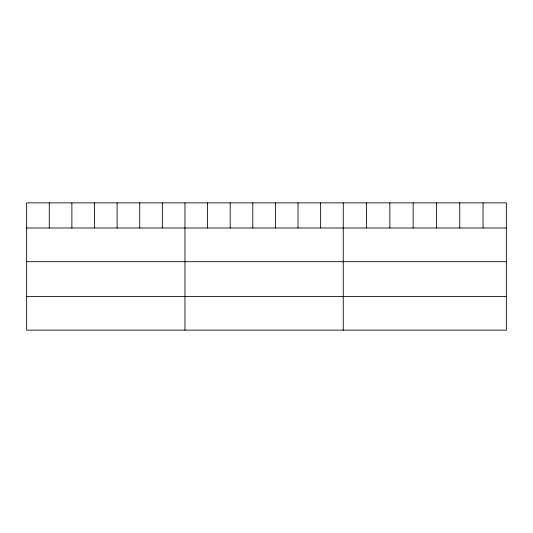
<?xml version="1.0" encoding="UTF-8"?>
<svg xmlns="http://www.w3.org/2000/svg" width="533" height="533" viewBox="0 0 533 533"><rect width="100%" height="100%" fill="white"/><g stroke="black" fill="none" stroke-linecap="round" stroke-linejoin="round"><path stroke-width="0.8" d="M506.35 227.991L506.35 330.134L26.65 330.134L26.65 202.866L506.35 202.866L506.35 227.991L26.65 227.991M26.65 261.696L506.35 261.696M26.65 296.428L506.35 296.428M483.051 202.866L483.051 227.991M459.752 202.866L459.752 227.991M436.454 202.866L436.454 227.991M413.148 202.866L413.148 227.991M389.85 202.866L389.85 227.991M366.551 202.866L366.551 227.991M343.252 202.866L343.252 330.134M320.639 202.866L320.639 227.991M298.02 202.866L298.02 227.991M275.408 202.866L275.408 227.991M252.795 202.866L252.795 227.991M230.183 202.866L230.183 227.991M207.564 202.866L207.564 227.991M184.951 202.866L184.951 330.134M162.338 202.866L162.338 227.991M139.719 202.866L139.719 227.991M117.107 202.866L117.107 227.991M94.494 202.866L94.494 227.991M71.882 202.866L71.882 227.991M49.263 202.866L49.263 227.991"/></g></svg>
